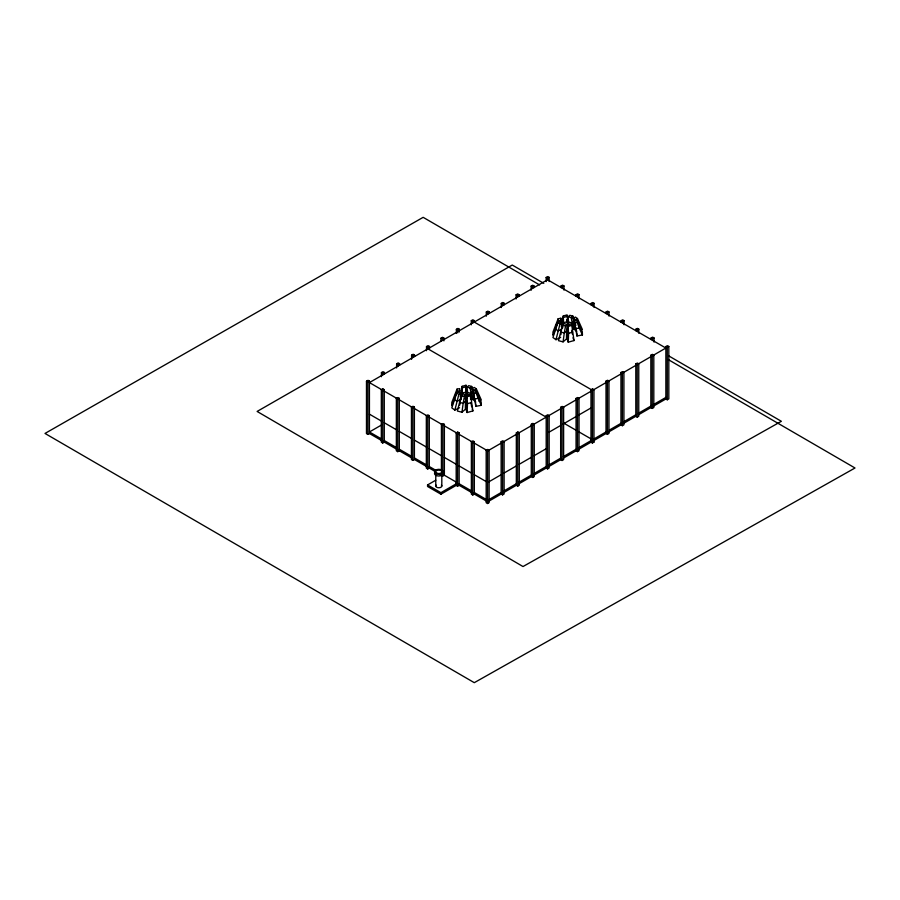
<?xml version="1.0" encoding="UTF-8"?>
<svg xmlns="http://www.w3.org/2000/svg" width="900" height="900" viewBox="0 0 900 900"><rect width="100%" height="100%" fill="white"/><g stroke="black" fill="none" stroke-linecap="round" stroke-linejoin="round"><path stroke-width="1.35" d="M465.457 401.321L465.356 409.264L461.97 412.223L457.38 411.041L461.351 395.494L463.061 394.009L466.132 394.808L465.457 401.321L463.162 403.324L461.97 412.223M566.572 330.964L566.483 338.906L563.085 341.865L558.495 340.684L562.477 325.136L564.176 323.651L567.259 324.439L566.572 330.964L564.289 332.955L563.085 341.865M464.692 398.689L466.988 398.048L465.998 385.256L462.139 386.325L462.442 393.086L461.723 397.024M568.114 327.69L567.113 314.887L563.265 315.968L563.558 322.718L562.601 327.983M467.123 412.526L467.494 403.65L466.616 395.291L470.475 394.223L472.871 410.929L467.123 412.526L466.121 409.748L466.616 395.291M568.238 342.169L568.62 333.293L567.743 324.934L571.59 323.865L573.998 340.571L568.238 342.169L567.248 339.379L567.743 324.934M460.238 396.866L462.139 386.325M465.716 388.912L465.998 385.256M562.028 328.365L561.364 326.509L563.265 315.968M459.765 405.034L461.16 393.322L459.124 391.838L456.772 393.041L451.822 407.858L454.86 410.085L459.54 407.7M560.891 334.676L562.286 322.965L560.25 321.48L557.899 322.673L552.949 337.5L555.986 339.716L560.666 337.331M459.405 393.188L459.776 388.598L457.02 389.115L451.8 402.48L451.912 405.675L457.099 391.252L457.02 389.115M560.239 321.907L560.903 318.24L558.146 318.746L552.926 332.123L553.039 335.317L558.225 320.895L558.146 318.746M560.531 322.83L560.903 318.24M466.132 394.808L464.434 396.293L463.162 403.324L460.091 402.525M567.259 324.439L565.56 325.935L564.289 332.955L561.206 332.168M454.86 410.085L458.809 394.526L461.16 393.322M555.986 339.716L559.935 324.157L562.286 322.965M466.976 387.146L468.675 385.65L471.757 386.449L473.029 391.264L470.734 393.266L467.662 392.468L466.976 387.146L470.048 387.934L471.757 386.449M474.041 398.239L472.343 399.713L470.048 387.934M568.834 325.744L568.102 316.777L569.801 315.293L572.884 316.091L573.829 319.702M568.102 316.777L571.174 317.576L572.884 316.091M573.379 321.57L571.86 322.897L568.778 322.11M369.428 433.519L367.886 434.407L366.48 433.598L366.48 381.195L368.032 380.306L369.428 381.116L369.428 433.519L381.746 440.629M381.442 376.695L381.442 372.555L382.995 371.666L384.401 372.476L384.401 373.95M396.63 367.931L396.63 363.791L398.183 362.891L399.589 363.701L399.589 365.186M411.593 359.28L411.593 355.151L413.145 354.251L414.551 355.061L414.551 356.535M426.499 350.685L426.499 346.545L428.051 345.645L429.457 346.455L429.457 349.211M440.955 340.954L440.955 338.197L442.507 337.298L443.914 338.108L443.914 340.864M456.368 333.439L456.368 329.299L457.92 328.41L459.326 329.22L459.326 331.965M471.296 324.821L471.296 320.681L472.849 319.781L474.255 320.591L474.255 322.076L592.549 390.364L606.015 382.59M486.315 316.147L486.315 312.007L487.856 311.119L489.262 311.929L489.262 313.402M501.266 307.519L501.266 303.379L502.808 302.479L504.214 303.3L504.214 304.774M516.105 298.946L516.105 294.806L517.658 293.918L519.064 294.728L519.064 296.201M531.146 290.261L531.146 286.121L532.699 285.233L534.105 286.043L534.105 287.516M546.165 281.599L546.165 277.459L547.717 276.559L549.124 277.369L549.124 281.509M366.48 381.195L367.886 382.005L369.428 381.116M381.442 372.555L382.849 373.365L384.401 372.476M396.63 363.791L398.036 364.601L399.589 363.701M411.593 355.151L412.999 355.961L414.551 355.061M426.499 346.545L427.905 347.355L429.457 346.455M443.914 338.108L442.361 339.007L440.955 338.197M456.368 329.299L457.774 330.109L459.326 329.22M471.296 320.681L472.702 321.491L474.255 320.591M486.315 312.007L487.71 312.829L489.262 311.929M501.266 303.379L502.661 304.189L504.214 303.3M516.105 294.806L517.511 295.627L519.064 294.728M531.146 286.121L532.553 286.931L534.105 286.043M546.165 277.459L547.571 278.269L549.124 277.369M652.399 355.815L665.865 348.041L547.571 279.743L369.428 382.59L382.871 390.353L382.871 388.868L384.277 389.689L384.277 442.091L382.725 442.98L381.319 442.17L381.319 389.767L382.871 388.868M561.004 287.505L561.004 286.031L562.556 285.131L563.962 285.941L563.962 290.081M381.319 389.767L382.725 390.577L384.277 389.689M561.004 286.031L562.41 286.841L563.962 285.941M399.296 450.765L397.744 451.654L396.349 450.844L396.349 398.441L397.89 397.541L399.296 398.363L399.296 450.765L411.851 458.01M576.034 296.179L576.034 294.705L577.586 293.805L578.992 294.615L578.992 298.755M396.349 398.441L397.744 399.251L399.296 398.363M576.034 294.705L577.44 295.515L578.992 294.615M414.394 459.473L412.841 460.373L411.435 459.562L411.435 407.16L412.988 406.26L414.394 407.07L414.394 459.473L426.757 466.616M591.131 304.897L591.131 303.412L592.684 302.524L594.079 303.334L594.079 307.474M381.724 424.879L369.428 431.978L381.746 439.088M411.435 407.16L412.841 407.97L414.394 407.07M591.131 303.412L592.538 304.234L594.079 303.334M429.289 468.079L427.736 468.968L426.33 468.157L426.33 415.755L427.882 414.866L429.289 415.676L429.289 468.079L434.993 471.364M606.026 313.493L606.026 312.019L607.567 311.119L608.974 311.929L608.974 316.069M426.33 415.755L427.736 416.565L429.289 415.676M606.026 312.019L607.421 312.829L608.974 311.929M441.416 469.969L441.416 424.463L442.969 423.562L444.375 424.384L444.375 475.245L456.514 482.254M621.101 322.2L621.101 320.726L622.654 319.826L624.06 320.636L624.06 324.776M441.416 424.463L442.822 425.272L444.375 424.384M621.101 320.726L622.508 321.536L624.06 320.636M435.78 480.206L427.567 484.942L427.567 486.484L440.933 494.201L456.188 485.392L456.188 432.99L457.729 432.09L459.135 432.9L459.135 485.314L471.78 492.604M635.873 330.728L635.873 329.243L637.425 328.354L638.82 329.164L638.82 333.304M456.188 432.99L457.582 433.8L459.135 432.9M635.873 329.243L637.279 330.064L638.82 329.164M474.334 494.077L472.781 494.978L471.375 494.168L471.375 441.754L472.928 440.865L474.334 441.675L474.334 494.077L486.608 501.165M651.06 339.491L651.06 338.017L652.613 337.118L654.019 337.939L654.019 342.067M471.375 441.754L472.781 442.575L474.334 441.675M651.06 338.017L652.466 338.827L654.019 337.939M486.18 450.304L487.733 449.415L489.127 450.225L489.127 502.627L487.586 503.516L486.18 502.706L486.18 450.304L487.586 451.114L489.127 450.225M501.142 494.066L501.142 441.664L502.695 440.775L504.101 441.585L504.101 493.988L502.549 494.876L501.142 494.066L487.733 501.817M516.33 485.303L516.33 432.9L517.882 432L519.289 432.81L519.289 485.213L517.736 486.113L516.33 485.303L503.831 492.514M531.293 476.662L531.293 424.26L532.845 423.36L534.251 424.17L534.251 476.572L532.699 477.473L531.293 476.662L518.996 483.761M546.199 468.056L546.199 415.654L547.751 414.754L549.158 415.564L549.158 467.966L547.605 468.866L546.199 468.056L534.06 475.065M560.655 459.709L560.655 407.306L562.207 406.406L563.614 407.216L563.614 459.619L562.061 460.519L560.655 459.709L548.921 466.481M576.067 450.81L576.067 398.407L577.62 397.507L579.026 398.329L579.026 450.731L577.474 451.62L576.067 450.81L563.366 458.145M590.996 442.192L590.996 389.79L592.549 388.89L593.955 389.7L593.955 442.103L592.403 443.002L590.996 442.192L578.835 449.213M606.015 433.519L606.015 381.116L607.556 380.228L608.962 381.037L608.962 433.44L607.41 434.34L606.015 433.519L593.674 440.651M620.955 424.89L620.955 372.488L622.508 371.588L623.914 372.409L623.914 424.811L622.361 425.7L620.955 424.89L608.681 431.978M635.805 416.317L635.805 363.915L637.357 363.026L638.764 363.836L638.764 416.239L637.211 417.139L635.805 416.317L623.722 423.293M650.846 407.632L650.846 355.23L652.399 354.33L653.805 355.151L653.805 407.554L652.252 408.442L650.846 407.632L638.482 414.776M665.865 398.97L665.865 346.567L667.418 345.668L668.824 346.478L668.824 398.88L667.271 399.78L665.865 398.97L652.399 406.744M444.375 475.245L442.822 476.134L442.822 425.272M487.733 450.889L531.877 425.396M534.06 424.136L546.199 417.127L427.905 348.829L427.905 347.355M548.618 415.733L560.722 408.735M563.153 407.34L590.996 391.264M608.681 381.06L620.955 373.961M623.722 372.375L635.805 365.4M638.482 363.848L650.846 356.704M501.142 441.664L502.549 442.474L504.101 441.585M516.33 432.9L517.736 433.71L519.289 432.81M531.293 424.26L532.699 425.07L534.251 424.17M546.199 415.654L547.605 416.464L549.158 415.564M560.655 407.306L562.061 408.116L563.614 407.216M576.067 398.407L577.474 399.218L579.026 398.329M590.996 389.79L592.403 390.6L593.955 389.7M606.015 381.116L607.41 381.926L608.962 381.037M620.955 372.488L622.361 373.298L623.914 372.409M635.805 363.915L637.211 364.736L638.764 363.836M650.846 355.23L652.252 356.04L653.805 355.151M665.865 346.567L667.271 347.377L668.824 346.478M427.567 484.942L440.933 492.66L456.188 483.851M548.618 432.428L560.722 425.43M563.153 424.035L590.996 407.959M456.188 485.392L457.582 486.202L459.135 485.314M487.733 482.468L501.142 474.716M503.831 473.164L516.33 465.952M518.996 464.411L531.293 457.312M534.06 455.715L546.199 448.706M487.733 500.276L501.142 492.536M503.831 490.984L516.33 483.761M518.996 482.22L531.293 475.121M534.06 473.524L546.199 466.515M548.921 464.94L560.655 458.168M563.366 456.604L576.067 449.269M578.835 447.671L590.996 440.651M593.752 439.065L605.768 432.124M609.379 430.043L621.394 423.101M623.801 421.718L635.816 414.776M638.224 413.392L665.865 397.429M576.709 331.223L574.695 329.738L573.075 318.262L575.426 317.059L577.462 318.544L582.413 329.569M577.462 318.544L575.111 319.748L573.075 318.262M561.341 329.366L558.18 330.975L556.144 329.49M475.594 401.58L473.569 400.106L471.949 388.62L474.3 387.428L476.336 388.912L481.286 399.938L478.946 401.13M476.336 388.912L473.985 390.105L471.949 388.62M460.215 399.724L457.054 401.332L455.029 399.848M563.76 317.363L567.619 316.294M568.238 326.329L572.096 325.26M462.645 387.72L466.493 386.651M467.123 396.697L470.97 395.618M471.341 402.581L467.494 403.65L466.819 401.771M558.225 320.895L560.97 320.377M574.38 320.85L577.136 320.332L582.322 331.762L582.435 334.957L576.956 335.981L574.38 320.85L575.561 328.702L579.251 328.016L582.435 334.957M574.459 322.988L577.204 322.47L579.251 328.016L579.184 325.868M457.099 391.252L459.844 390.735M473.265 391.207L476.01 390.69L481.196 402.12L481.309 405.315L475.83 406.339L473.265 391.207L474.435 399.06L478.136 398.374L481.309 405.315M473.332 393.345L476.089 392.839L478.136 398.374L478.058 396.236M562.477 325.136L565.56 325.935M461.351 395.494L464.434 396.293M564.007 423.281L575.899 430.144M578.284 431.516L591.356 439.065M592.549 441.293L593.955 442.103M384.277 391.162L397.89 399.026M399.296 399.836L411.851 407.081M414.394 408.544L426.757 415.688M429.289 417.15L441.821 424.384M444.375 425.858L457.729 433.564L457.729 432.09M459.135 434.385L471.78 441.675M474.334 443.149L486.608 450.236M369.428 414.169L381.746 421.279M384.277 422.741L396.765 429.941M399.296 431.415L411.851 438.66M414.394 440.123L426.757 447.266M429.289 448.729L441.821 455.963M444.375 457.436L456.514 464.445M459.135 465.952L471.78 473.254M474.334 474.728L486.608 481.815M384.277 440.55L396.765 447.75M399.296 449.224L411.851 456.469M414.394 457.942L426.757 465.075M429.289 466.537L436.129 470.486M459.135 483.772L471.78 491.062M474.334 492.536L486.608 499.635M382.871 441.27L396.765 449.291M543.791 283.343L512.269 265.039L257.108 411.446L523.012 566.539L781.369 421.301L668.644 355.838M539.618 284.929L423.157 217.328L45 433.44L474.289 682.673L855 468L668.194 359.561M574.02 323.696L576.045 325.181M557.899 322.673L559.935 324.157M476.055 392.456L478.091 393.941M456.772 393.041L458.809 394.526M571.793 330.345L572.467 332.224L568.62 333.293L567.945 331.414M572.996 337.781L573.998 340.571M562.882 320.839L563.558 322.718L567.416 321.649L566.741 319.77L566.933 322.335M465.615 390.127L466.29 392.006L462.442 393.086L461.767 391.207M472.207 409.072L472.871 410.929M460.575 397.8L461.239 399.656M573.469 329.355L571.174 317.576M575.752 327.803L576.574 331.537M475.178 400.657L475.718 403.144M571.995 331.582L572.389 334.069M471.071 403.189L471.668 406.901M465.716 391.421L465.986 395.269M577.136 320.332L577.204 322.47M576.844 332.786L576.956 335.981M556.099 325.046L556.178 327.195M476.01 390.69L476.089 392.839M475.762 404.213L475.83 406.339M454.984 395.415L455.051 397.553M470.475 394.223L470.632 399.409M467.662 392.468L467.719 396.101M667.271 347.377L667.271 399.78M652.466 338.827L652.466 340.301M652.252 356.04L652.252 408.442M637.279 330.064L637.279 331.537M637.211 364.736L637.211 417.139M622.508 321.536L622.508 323.01M622.361 373.298L622.361 425.7M607.421 312.829L607.421 314.303M607.41 381.926L607.41 434.34M592.538 304.234L592.538 305.707M592.549 388.89L592.549 390.364M592.403 390.6L592.403 443.002M577.44 295.515L577.44 296.989M577.474 399.218L577.474 451.62M562.41 286.841L562.41 288.315M562.061 408.116L562.061 460.519M547.571 278.269L547.571 279.743M547.605 416.464L547.605 468.866M532.699 425.07L532.699 477.473M532.553 286.931L532.553 288.405M517.882 432L517.882 433.474M517.736 433.71L517.736 486.113M517.511 295.627L517.511 297.101M502.661 304.189L502.661 305.662M502.549 442.474L502.549 494.876M487.71 312.829L487.71 314.303M487.586 451.114L487.586 503.516M472.702 321.491L472.702 322.965M472.781 442.575L472.781 494.978M457.774 330.109L457.774 332.865M457.582 433.8L457.582 486.202M441.81 474.919L441.81 486.011M440.933 492.66L440.933 494.201M435.769 474.919L435.769 486.011M427.736 416.565L427.736 468.968M412.999 355.961L412.999 357.435M412.841 407.97L412.841 460.373M398.036 364.601L398.036 366.075M397.744 399.251L397.744 451.654M382.849 373.365L382.849 374.85M382.725 390.577L382.725 442.98M367.886 382.005L367.886 434.407M441.405 485.134A3.015 1.744 0 0 1 438.784 487.755A3.015 1.744 0 0 1 436.174 485.134M440.921 474.761A3.015 1.744 0 0 1 440.303 475.043M442.496 472.298A4.286 2.475 0 0 1 438.784 476.01A4.286 2.475 0 0 1 435.082 472.298M436.657 473.04A3.015 1.744 0 0 0 441.709 472.252A3.015 1.744 0 0 0 438.007 470.115A3.015 1.744 0 0 0 436.657 473.04M436.646 473.94A4.286 2.475 0 0 0 443.07 471.803A4.286 2.475 0 0 0 436.646 469.665A4.286 2.475 0 0 0 436.646 473.94"/></g></svg>
